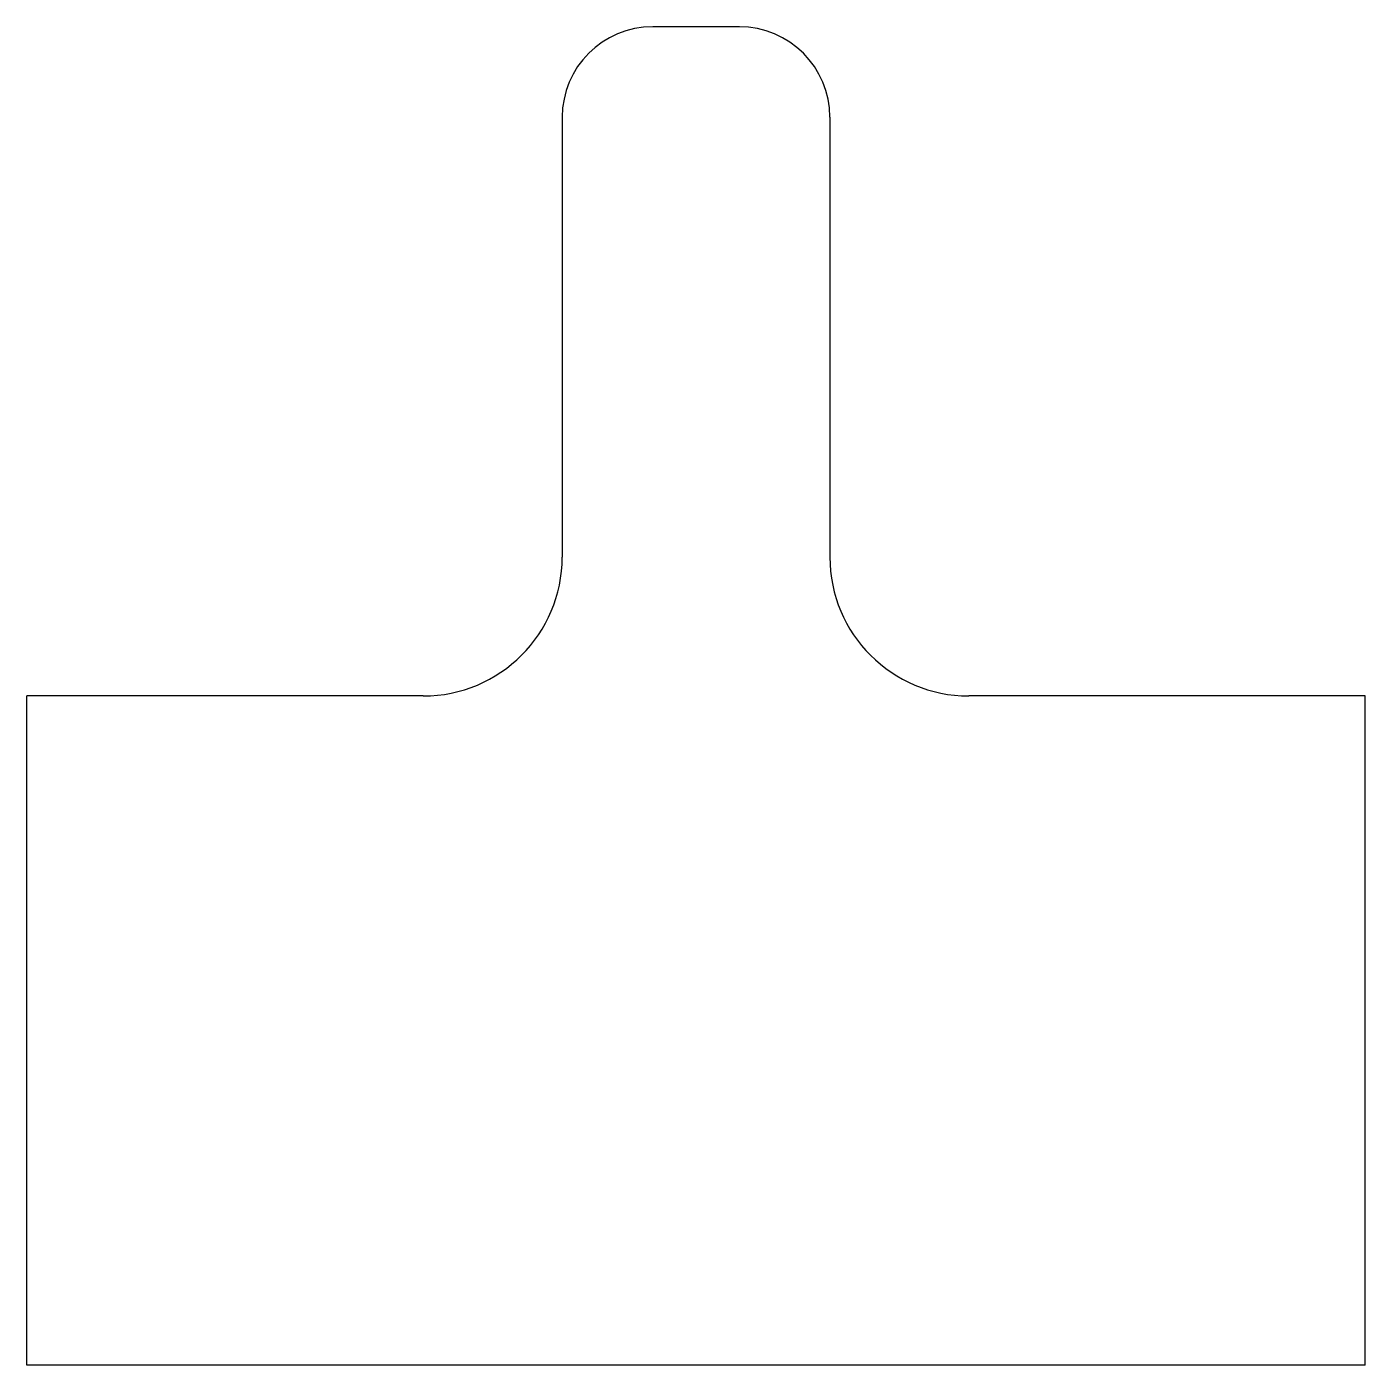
# Model space of a CAD drawing. Header units: millimetres. Extents: x 87 to 187, y 94 to 194.
import ezdxf

# ---------------------------------------------------------------- set-up
doc = ezdxf.new("R2010")
doc.units = ezdxf.units.MM

msp = doc.modelspace()

# ---------------------------------------------------------------- linework, layer by layer
at = {"color": 7, "linetype": 'Continuous', "lineweight": 25}
for p, q in [((140.55, 194.21), (134.07, 194.21)), ((127.31, 187.45), (127.31, 154.59)), ((147.31, 187.45), (147.31, 154.59)), ((116.93, 144.21), (87.31, 144.21)), ((87.31, 94.21), (87.31, 144.21)), ((187.31, 144.21), (157.69, 144.21)), ((187.31, 94.21), (187.31, 144.21)), ((187.31, 94.21), (87.31, 94.21))]:
    msp.add_line(p, q, dxfattribs=at)
for centre, radius, start, end in [((134.07, 187.45), 6.76, 90, 180), ((140.55, 187.45), 6.76, 0, 90), ((116.93, 154.59), 10.38, 270, 0), ((157.69, 154.59), 10.38, 180, 270)]:
    msp.add_arc(centre, radius, start, end, dxfattribs=at)

doc.saveas('drawing.dxf')
